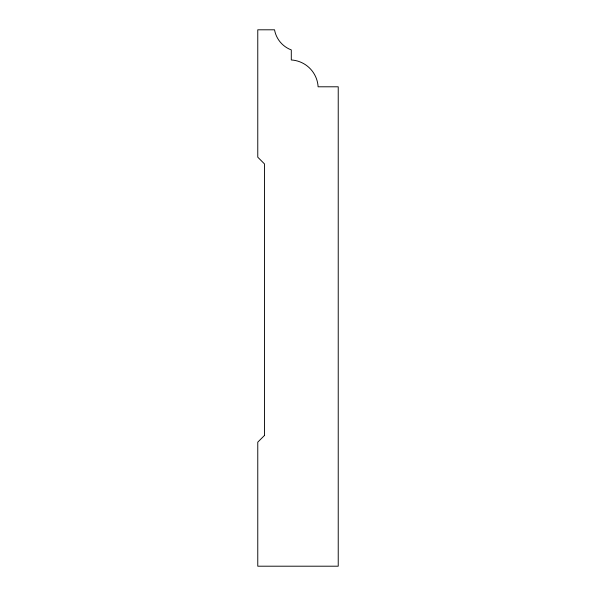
<?xml version="1.0" encoding="UTF-8"?>
<svg xmlns="http://www.w3.org/2000/svg" width="596" height="596" viewBox="0 0 596 596"><rect width="100%" height="100%" fill="white"/><g stroke="black" fill="none" stroke-linecap="round" stroke-linejoin="round"><path stroke-width="0.89" d="M264.475 435.452L257.77 442.157L257.77 566.2L338.23 566.2L338.23 86.793L318.115 86.793A28.548 28.548 0 0 0 291.295 59.972L291.295 49.915A26.388 26.388 0 0 1 274.532 29.8L257.77 29.8L257.77 157.195L264.475 163.9L264.475 435.452"/></g></svg>
